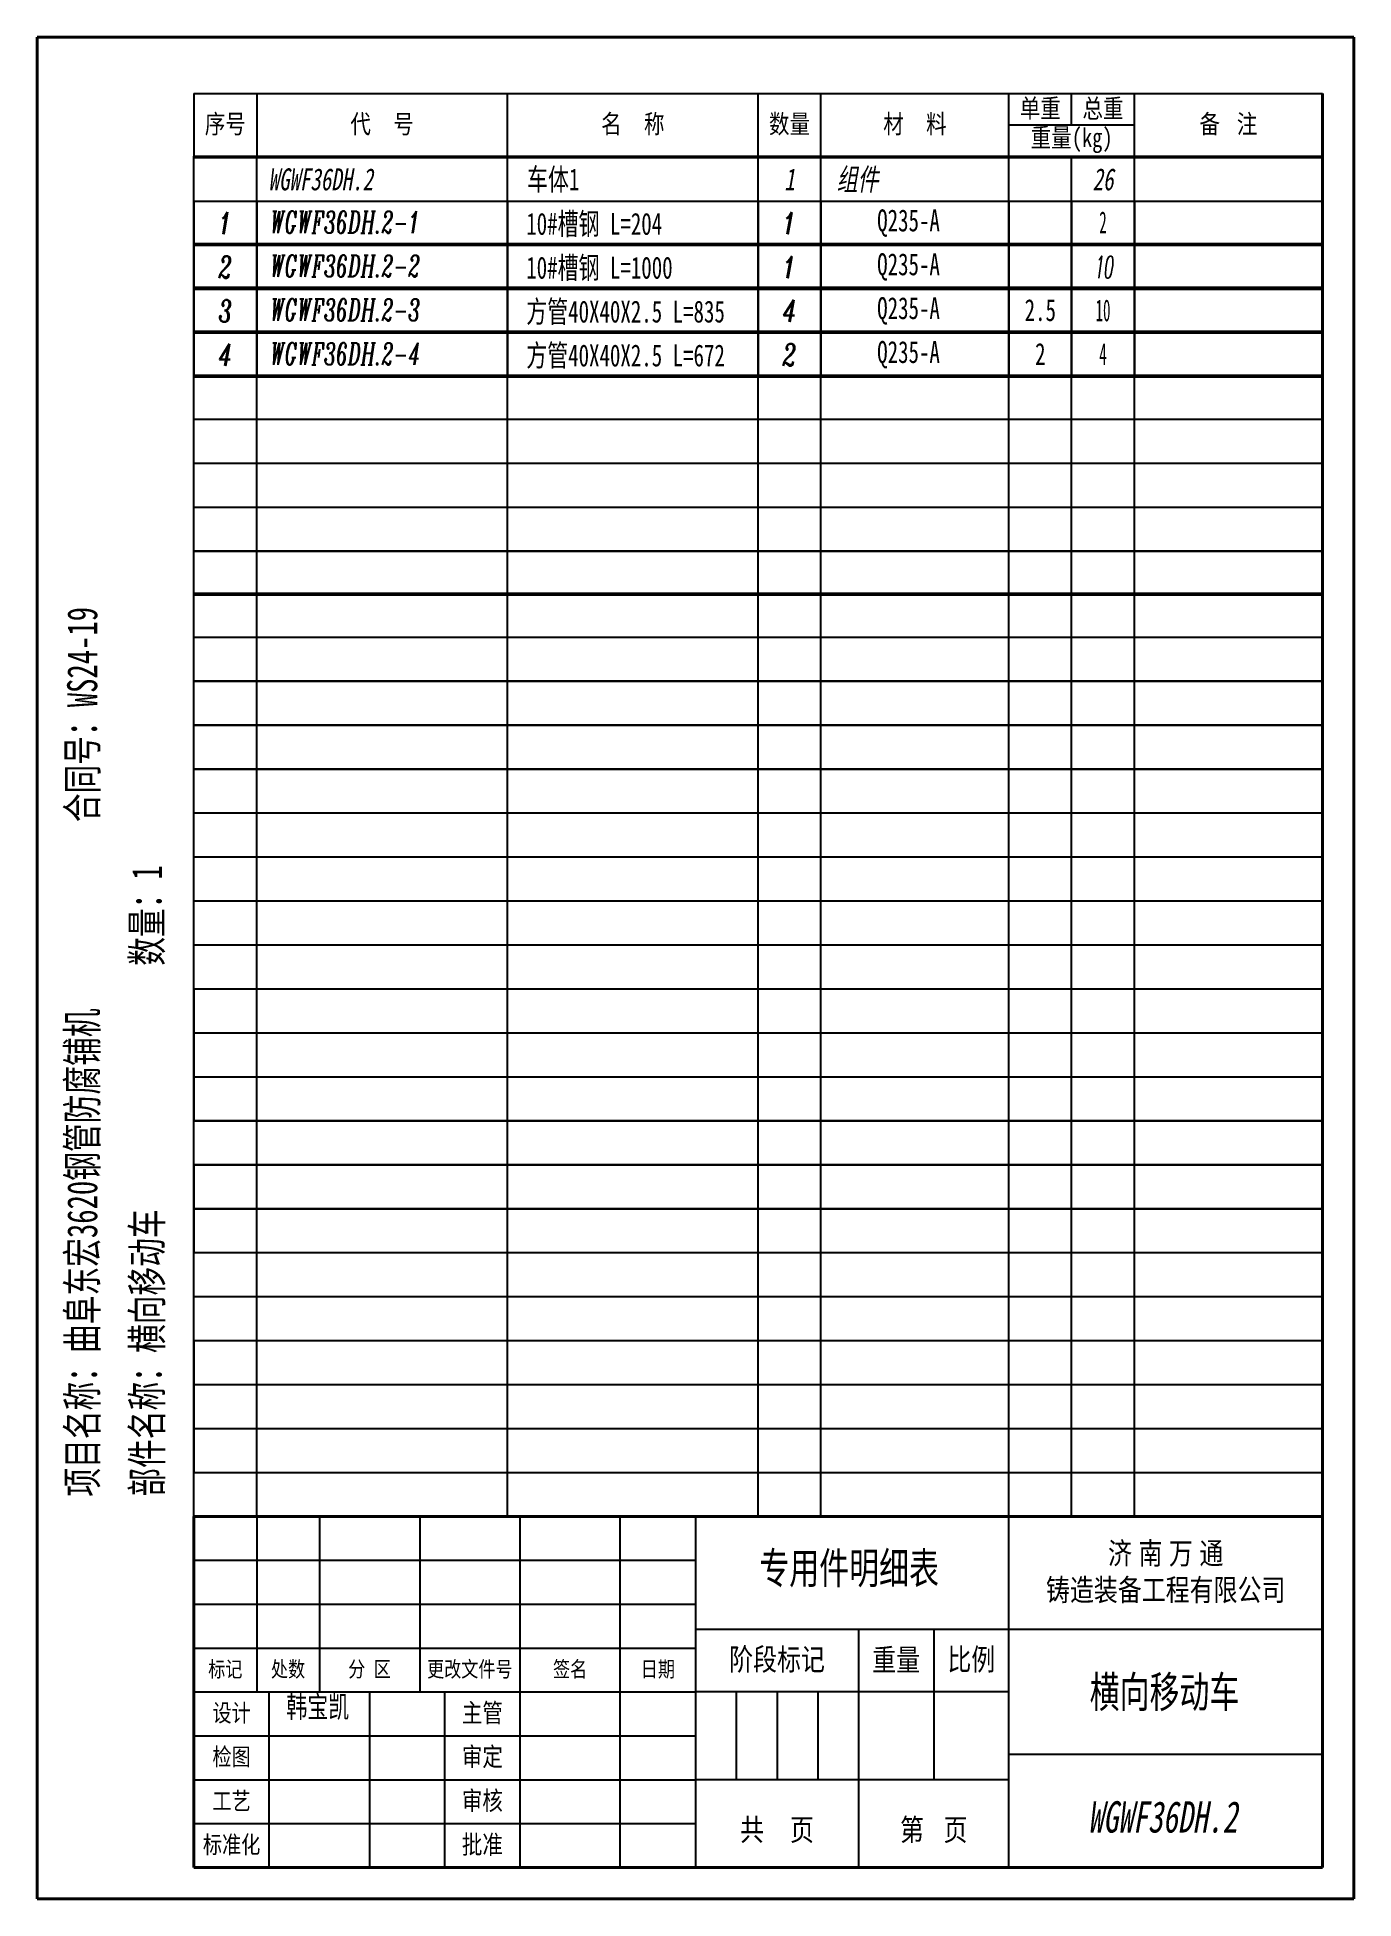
# Model space of a CAD drawing. Header units: millimetres. Extents: x 41246 to 169465, y -141938 to 36614.
# Drawn here: x 52572 to 57822, y -111514 to -104089 of the extents above.
import ezdxf
from ezdxf.enums import TextEntityAlignment as Align

# ---------------------------------------------------------------- set-up
doc = ezdxf.new("R2010")
doc.units = ezdxf.units.MM
doc.layers.add('$TD_AUDIT_GENERATED_(2C4)', color=7, linetype='Continuous', lineweight=40)
doc.layers.add('S', color=7, linetype='Continuous', lineweight=35)
for name, color, linetype in [('$TD_AUDIT_GENERATED_(2C5)', 4, 'Continuous'), ('$TD_AUDIT_GENERATED_(2C6)', 3, 'Continuous'), ('$TD_AUDIT_GENERATED_(800E)', 3, 'Continuous')]:
    doc.layers.add(name, color=color, linetype=linetype)
doc.styles.add('$TD_AUDIT_GENERATED_(2C7)', font='italic.shx', dxfattribs={"width": 0.7})
doc.styles.add('$TD_AUDIT_GENERATED_(2C8)', font='', dxfattribs={"width": 0.7})
doc.styles.get("Standard").update_dxf_attribs({"font": '', "width": 0.8})
doc.styles.get('$TD_AUDIT_GENERATED_(2C8)').set_extended_font_data('SimSun')
doc.styles.get('Standard').set_extended_font_data('SimSun')

# ---------------------------------------------------------------- blocks, each defined once
blk = doc.blocks.new('$TD_AUDIT_GENERATED_(327CF)')
for p, q in [((0, 10), (180, 10)), ((0, 10), (0, 0)), ((10, 10), (10, 0)), ((50, 0), (50, 10)), ((90, 0), (90, 10)), ((100, 0), (100, 10)), ((130, 0), (130, 10)), ((140, 5), (140, 10)), ((150, 0), (150, 10)), ((180, 10), (180, 0)), ((130, 5), (150, 5)), ((0, 0), (180, 0))]:
    blk.add_line(p, q)
at = {"char_height": 3, "attachment_point": 5}
for s, insert in [('{\\f\uffbfﾬￌﾣﾤ_GB2312|b0|i0|c134|p49;\\M+5B5A5\\M+5D6D8}', (135, 7.5)), ('{\\f\uffbfﾬￌﾣﾤ_GB2312|b0|i0|c134|p49;\\M+5D7DC\\M+5D6D8}', (145, 7.5)), ('{\\f\uffbfﾬￌﾣﾤ_GB2312|b0|i0|c134|p49;\\M+5D0F2\\M+5BAC5}', (5, 5)), ('{\\f\uffbfﾬￌﾣﾤ_GB2312|b0|i0|c134|p49;\\M+5B4FA    \\M+5BAC5}', (30, 5)), ('{\\f\uffbfﾬￌﾣﾤ_GB2312|b0|i0|c134|p49;\\M+5C3FB    \\M+5B3C6}', (70, 5)), ('{\\f\uffbfﾬￌﾣﾤ_GB2312|b0|i0|c134|p49;\\M+5CAFD\\M+5C1BF}', (95, 5)), ('{\\f\uffbfﾬￌﾣﾤ_GB2312|b0|i0|c134|p49;\\M+5B2C4    \\M+5C1CF}', (115, 5)), ('{\\f\uffbfﾬￌﾣﾤ_GB2312|b0|i0|c134|p49;\\M+5B1B8   \\M+5D7A2}', (165, 5)), ('{\\f\uffbfﾬￌﾣﾤ_GB2312|b0|i0|c134|p49;\\M+5D6D8\\M+5C1BF}(kg)', (140, 2.5))]:
    blk.add_mtext(s, dxfattribs=dict(at, insert=insert))
blk = doc.blocks.new('$TD_AUDIT_GENERATED_(27F)')
at = {"layer": '$TD_AUDIT_GENERATED_(2C4)'}
for p, q in [((0, 56), (-180, 56)), ((-180, 56), (-180, 0))]:
    blk.add_line(p, q, dxfattribs=at)
at = {"layer": '$TD_AUDIT_GENERATED_(2C5)'}
for p, q in [((-170, 56), (-170, 28)), ((-160, 56), (-160, 28)), ((-144, 56), (-144, 28)), ((-128, 56), (-128, 0)), ((-112, 0), (-112, 56)), ((-100, 56), (-100, 0)), ((-50, 0), (-50, 56)), ((-180, 49), (-100, 49)), ((-180, 42), (-100, 42)), ((-100, 38), (-50, 38)), ((-74, 38), (-74, 0)), ((-62, 38), (-62, 14)), ((-50, 38), (0, 38)), ((-180, 35), (-100, 35)), ((-180, 28), (-100, 28)), ((-168, 0), (-168, 28)), ((-152, 28), (-152, 0)), ((-140, 0), (-140, 28)), ((-50, 28), (-100, 28)), ((-93.5, 28), (-93.5, 14)), ((-87, 28), (-87, 14)), ((-80.5, 28), (-80.5, 14)), ((-180, 21), (-100, 21)), ((0, 18), (-50, 18)), ((-180, 14), (-100, 14)), ((-50, 14), (-100, 14)), ((-50, 0), (-50, 9)), ((-180, 7), (-100, 7))]:
    blk.add_line(p, q, dxfattribs=at)
at = {"layer": '$TD_AUDIT_GENERATED_(2C5)', "attachment_point": 5}
for s, insert, char_height, width in [('{\\f\uffbfﾬￌﾣﾤ_GB2312|b0|i0|c134|p49;\\M+5BCC3 \\M+5C4CF \\M+5CDF2 \\M+5CDA8\\P\\M+5D6FD\\M+5D4EC\\M+5D7B0\\M+5B1B8\\M+5B9A4\\M+5B3CC\\M+5D3D0\\M+5CFDE\\M+5B9AB\\M+5CBBE}', (-25, 47), 3.5, 50), ('{\\f\uffbfﾬￌﾣﾤ_GB2312|b0|i0|c134|p49;\\M+5B1EA\\M+5BCC7}', (-175, 31.5), 2.5, 15), ('\\M+5B4A6\\M+5CAFD', (-165, 31.5), 2.5, 15), ('\\M+5B7D6 \\M+5C7F8', (-152, 31.5), 2.5, 15), ('{\\f\uffbfﾬￌﾣﾤ_GB2312|b0|i0|c134|p49;\\M+5C7A9\\M+5C3FB}', (-120, 31.5), 2.5, 15), ('{\\f\uffbfﾬￌﾣﾤ_GB2312|b0|i0|c134|p49;\\M+5C8D5\\M+5C6DA}', (-106, 31.5), 2.5, 15), ('{\\f\uffbfﾬￌﾣﾤ_GB2312|b0|i0|c134|p49;\\M+5BDD7\\M+5B6CE\\M+5B1EA\\M+5BCC7}', (-87, 33), 3.5, 26), ('{\\f\uffbfﾬￌﾣﾤ_GB2312|b0|i0|c134|p49;\\M+5D6D8\\M+5C1BF}', (-68, 33), 3.5, 12), ('\\M+5B1C8\\M+5C0FD', (-56, 33), 3.5, 12), ('{\\f\uffbfﾬￌﾣﾤ_GB2312|b0|i0|c134|p49;\\M+5C9E8\\M+5BCC6}', (-174, 24.5), 2.8, 10), ('{\\f\uffbfﾬￌﾣﾤ_GB2312|b0|i0|c134|p49;\\M+5D6F7\\M+5B9DC}', (-134, 24.5), 3, 10), ('{\\f\uffbfﾬￌﾣﾤ_GB2312|b0|i0|c134|p49;\\M+5BCEC\\M+5CDBC}', (-174, 17.5), 2.8, 10), ('{\\f\uffbfﾬￌﾣﾤ_GB2312|b0|i0|c134|p49;\\M+5C9F3\\M+5B6A8}', (-134, 17.5), 3, 10), ('{\\f\uffbfﾬￌﾣﾤ_GB2312|b0|i0|c134|p49;\\M+5B9A4\\M+5D2D5}', (-174, 10.5), 2.8, 10), ('{\\f\uffbfﾬￌﾣﾤ_GB2312|b0|i0|c134|p49;\\M+5C9F3\\M+5BACB}', (-134, 10.5), 3, 10), ('{\\f\uffbfﾬￌﾣﾤ_GB2312|b0|i0|c134|p49;\\M+5B9B2    \\M+5D2B3}', (-87, 5.82), 3.5, 26), ('{\\f\uffbfﾬￌﾣﾤ_GB2312|b0|i0|c134|p49;\\M+5B5DA   \\M+5D2B3}', (-62, 5.82), 3.5, 24), ('{\\fￋￎￌﾣﾤ|b0|i0|c134|p2;\\M+5B1EA\\M+5D7BC\\M+5BBAF}', (-174, 3.5), 2.8, 10), ('{\\f\uffbfﾬￌﾣﾤ_GB2312|b0|i0|c134|p49;\\M+5C5FA\\M+5D7BC}', (-134, 3.5), 3, 10)]:
    blk.add_mtext(s, dxfattribs=dict(at, insert=insert, char_height=char_height, width=width))
at = {"layer": '$TD_AUDIT_GENERATED_(2C5)', "insert": (-136, 31.5), "char_height": 2.5, "width": 15, "attachment_point": 5, "line_spacing_factor": 0.8}
blk.add_mtext('{\\fￋￎￌﾣﾤ|b0|i0|c134|p2;\\M+5B8FC\\M+5B8C4\\M+5CEC4\\M+5BCFE\\M+5BAC5}', dxfattribs=at)
at = {"layer": '$TD_AUDIT_GENERATED_(2C5)', "width": 0.8, "flags": 8}
for tag, height, p in [('Q', 5, (-75.13, 47.19)), ('名称', 5, (-25.19, 28)), ('姓名', 3, (-159.93, 24.36)), ('DATA', 3, (-146.06, 24.09)), ('KG', 3.5, (-68.19, 21.34)), ('Y', 3.5, (-55.74, 20.78)), ('姓名', 3, (-159.93, 17.36)), ('DATA', 3, (-146.06, 17.09)), ('姓名', 3, (-119.93, 10.36)), ('DATA', 3, (-106.06, 10.09)), ('N', 7, (-25.47, 8.06)), ('Z', 3.5, (-87.28, 5.59)), ('X', 3.5, (-62.27, 5.8)), ('姓名', 3, (-119.93, 3.36)), ('DATA', 3, (-106.06, 3.09))]:
    blk.add_attdef(tag, text='', height=height, dxfattribs=at).set_placement(p, align=Align.MIDDLE_CENTER)
at = {"insert": (-165.27, 27.41), "char_height": 3.5, "width": 10.6759, "attachment_point": 1, "style": '$TD_AUDIT_GENERATED_(2C8)'}
blk.add_mtext('\\M+5BAAB\\M+5B1A6\\M+5BFAD', dxfattribs=at)
blk = doc.blocks.new('$TD_AUDIT_GENERATED_(327E7)')
for p, q in [((0, 7), (180, 7)), ((0, 0), (0, 7)), ((10, 0), (10, 7)), ((50, 0), (50, 7)), ((90, 0), (90, 7)), ((100, 0), (100, 7)), ((130, 0), (130, 7)), ((140, 0), (140, 7)), ((150, 0), (150, 7)), ((180, 0), (180, 7)), ((0, 0), (180, 0))]:
    blk.add_line(p, q)
at = {"width": 0.7, "flags": 8}
for tag, style, p in [('1', '$TD_AUDIT_GENERATED_(2C7)', (5, 3.5)), ('4', '$TD_AUDIT_GENERATED_(2C7)', (95, 3.5)), ('6', '$TD_AUDIT_GENERATED_(2C7)', (135, 3.5)), ('7', '$TD_AUDIT_GENERATED_(2C7)', (145, 3.5)), ('8', '$TD_AUDIT_GENERATED_(2C8)', (165, 3.5))]:
    blk.add_attdef(tag, text='', height=3.5, dxfattribs=dict(at, style=style)).set_placement(p, align=Align.MIDDLE_CENTER)
at = {"color": 141, "flags": 8}
for tag, style, width, p in [('2', '$TD_AUDIT_GENERATED_(2C7)', 0.6, (13, 3.5)), ('3', '$TD_AUDIT_GENERATED_(2C8)', 0.7, (53, 3.5)), ('5', '$TD_AUDIT_GENERATED_(2C7)', 0.7, (103, 3.5))]:
    blk.add_attdef(tag, text='', height=3.5, dxfattribs=dict(at, style=style, width=width)).set_placement(p, align=Align.MIDDLE_LEFT)

msp = doc.modelspace()

# ---------------------------------------------------------------- linework, layer by layer
at = {"layer": '$TD_AUDIT_GENERATED_(2C4)'}
for p, q in [((57822.4, -104088.9), (52572.4, -104088.9)), ((52572.4, -104088.9), (52572.4, -111513.9)), ((57822.4, -104088.9), (57822.4, -111513.9)), ((57822.4, -104088.9), (57822.4, -111513.9)), ((57822.4, -104088.9), (57822.4, -111513.9)), ((57697.4, -104313.9), (57697.4, -111388.9)), ((57697.4, -111388.9), (53197.4, -111388.9)), ((57822.4, -111513.9), (52572.4, -111513.9))]:
    msp.add_line(p, q, dxfattribs=at)
at = {"layer": '$TD_AUDIT_GENERATED_(2C5)'}
for p, q in [((53197.4, -107888.9), (53197.4, -108413.9)), ((53197.4, -107888.9), (53197.4, -108413.9)), ((53197.4, -108588.9), (53197.4, -108938.9)), ((53197.4, -108588.9), (53197.4, -108938.9)), ((53197.3, -109288.9), (53197.3, -109813.9)), ((53197.3, -109288.9), (53197.3, -109813.9))]:
    msp.add_line(p, q, dxfattribs=at)
at = {"layer": '$TD_AUDIT_GENERATED_(2C6)'}
for p, q in [((53197.4, -109988.9), (53197.4, -104563.9)), ((57697.3, -109813.9), (57697.3, -109288.9))]:
    msp.add_line(p, q, dxfattribs=at)
at = {"layer": 'S'}
msp.add_line((57697.3, -107888.9), (57697.3, -108938.9), dxfattribs=at)

# ---------------------------------------------------------------- block references
at = {"layer": '$TD_AUDIT_GENERATED_(2C5)', "xscale": 25, "yscale": 25, "zscale": 25}
for p in [(53197.4, -104743.2), (53197.4, -104918.2), (53197.4, -104918.2), (53197.4, -105086), (53197.4, -105261.3), (53197.4, -105261.3), (53197.4, -105436.7), (53197.4, -105436.7), (53197.4, -105436.7), (53197.4, -105436.7), (53197.4, -105612), (53197.4, -105612), (53197.4, -105787.4), (53197.4, -105787.4), (53197.4, -105962.8), (53197.4, -105962.8), (53197.4, -105962.8), (53197.4, -105962.8), (53197.4, -106138.1), (53197.4, -106138.1), (53197.4, -106313.5), (53197.4, -106313.5), (53197.4, -106481.3), (53197.4, -106656.6), (53197.4, -106656.6), (53197.4, -106832), (53197.4, -106832), (53197.4, -106832), (53197.4, -106832), (53197.4, -107007.4), (53197.4, -107007.4), (53197.4, -107182.7), (53197.4, -107182.7), (53197.4, -107358.1), (53197.4, -107358.1), (53197.4, -107358.1), (53197.4, -107358.1), (53197.4, -107533.5), (53197.4, -107533.5), (53197.4, -107708.8), (53197.4, -107708.8), (53197.4, -107884.2), (53197.4, -107884.2), (53197.4, -107884.2), (53197.4, -107884.2), (53197.4, -108059.5), (53197.4, -108059.5), (53197.4, -108234.9), (53197.4, -108234.9), (53197.4, -108410.3), (53197.4, -108410.3), (53197.4, -108410.3), (53197.4, -108410.3), (53197.4, -108585.6), (53197.4, -108585.6), (53197.4, -108761), (53197.4, -108761), (53197.4, -108936.4), (53197.4, -108936.4), (53197.4, -108936.4), (53197.4, -108936.4), (53197.4, -109111.7), (53197.4, -109111.7), (53197.4, -109287.1), (53197.4, -109287.1), (53197.4, -109462.4), (53197.4, -109462.4), (53197.4, -109462.4), (53197.4, -109462.4), (53197.4, -109637.8), (53197.4, -109637.8), (53197.4, -109813.2), (53197.4, -109813.2), (53197.4, -109988.5), (53197.4, -109988.5), (53197.4, -109988.5), (53197.4, -109988.5)]:
    msp.add_blockref('$TD_AUDIT_GENERATED_(327E7)', p, dxfattribs=at)
at = {"layer": '$TD_AUDIT_GENERATED_(2C5)'}
ref = msp.add_blockref('$TD_AUDIT_GENERATED_(327E7)', (53197.4, -104743.2), dxfattribs=dict(at, xscale=25, yscale=25, zscale=25))
ref.add_attrib('2', 'WGWF36DH.2', dxfattribs={"layer": '0', "color": 141, "height": 87.5, "style": '$TD_AUDIT_GENERATED_(2C8)', "oblique": 10, "width": 0.7, "flags": 8}).set_placement((53494.4, -104655.7), align=Align.MIDDLE_LEFT)
ref.add_attrib('3', '车体1', dxfattribs={"layer": '0', "color": 141, "height": 87.5, "style": '$TD_AUDIT_GENERATED_(2C8)', "width": 0.7, "flags": 8}).set_placement((54525.8, -104655.7), align=Align.MIDDLE_LEFT)
ref.add_attrib('4', '1', dxfattribs={"layer": '0', "height": 87.5, "style": '$TD_AUDIT_GENERATED_(2C8)', "oblique": 10, "width": 0.7, "flags": 8}).set_placement((55572.4, -104655.7), align=Align.MIDDLE_CENTER)
ref.add_attrib('5', '组件', dxfattribs={"layer": '0', "color": 141, "height": 87.5, "style": '$TD_AUDIT_GENERATED_(2C8)', "oblique": 10, "width": 0.7, "flags": 8}).set_placement((55760.5, -104655.7), align=Align.MIDDLE_LEFT)
ref.add_attrib('7', '26', dxfattribs={"layer": '0', "height": 87.5, "style": '$TD_AUDIT_GENERATED_(2C8)', "oblique": 10, "width": 0.7, "flags": 8}).set_placement((56822.4, -104655.7), align=Align.MIDDLE_CENTER)
at = {"layer": '$TD_AUDIT_GENERATED_(2C6)', "xscale": 25, "yscale": 25, "zscale": 25}
msp.add_blockref('$TD_AUDIT_GENERATED_(327CF)', (53197.4, -104563.9), dxfattribs=at)
at = {"layer": '$TD_AUDIT_GENERATED_(2C6)'}
ref = msp.add_blockref('$TD_AUDIT_GENERATED_(27F)', (57697.4, -111388.9), dxfattribs=dict(at, xscale=25, yscale=25, zscale=25))
ref.add_attrib('名称', '横向移动车', dxfattribs={"layer": '$TD_AUDIT_GENERATED_(2C5)', "height": 125, "style": '$TD_AUDIT_GENERATED_(2C8)', "oblique": 0.17453, "width": 0.7, "flags": 8}).set_placement((57067.5, -110688.9), align=Align.MIDDLE_CENTER)
ref.add_attrib('N', 'WGWF36DH.2', dxfattribs={"layer": '$TD_AUDIT_GENERATED_(2C5)', "height": 125, "style": '$TD_AUDIT_GENERATED_(2C8)', "oblique": 10, "width": 0.7, "flags": 8}).set_placement((57060.5, -111187.4), align=Align.MIDDLE_CENTER)
ref.add_attrib('材料', '专用件明细表', dxfattribs={"layer": '$TD_AUDIT_GENERATED_(2C5)', "height": 125, "style": '$TD_AUDIT_GENERATED_(2C8)', "oblique": 0.17453, "width": 0.7, "flags": 8}).set_placement((55810, -110194.9), align=Align.MIDDLE_CENTER)
at = {"layer": '$TD_AUDIT_GENERATED_(800E)'}
ref = msp.add_blockref('$TD_AUDIT_GENERATED_(327E7)', (53197.4, -104743.2), dxfattribs=dict(at, xscale=-25.00000128278039, yscale=25.00000128278039, zscale=25.00000128278039, rotation=180))
ref.add_attrib('1', '1', dxfattribs={"layer": '0', "height": 87.5, "style": '$TD_AUDIT_GENERATED_(2C7)', "width": 0.7, "flags": 8}).set_placement((53322.4, -104830.7), align=Align.MIDDLE_CENTER)
ref.add_attrib('2', 'WGWF36DH.2-1', dxfattribs={"layer": '0', "color": 141, "height": 87.5, "style": '$TD_AUDIT_GENERATED_(2C7)', "width": 0.6, "flags": 8}).set_placement((53500.5, -104826.5), align=Align.MIDDLE_LEFT)
ref.add_attrib('3', '10#槽钢 L=204', dxfattribs={"layer": '0', "color": 141, "height": 87.5, "style": '$TD_AUDIT_GENERATED_(2C8)', "width": 0.7, "flags": 8}).set_placement((54522.4, -104833.1), align=Align.MIDDLE_LEFT)
ref.add_attrib('4', '1', dxfattribs={"layer": '0', "height": 87.5, "style": '$TD_AUDIT_GENERATED_(2C7)', "width": 0.7, "flags": 8}).set_placement((55572.4, -104830.7), align=Align.MIDDLE_CENTER)
ref.add_attrib('5', 'Q235-A', dxfattribs={"layer": '0', "color": 141, "height": 87.5, "style": '$TD_AUDIT_GENERATED_(2C8)', "width": 0.7, "flags": 8}).set_placement((55921.9, -104819.5), align=Align.MIDDLE_LEFT)
ref.add_attrib('7', '2', dxfattribs={"layer": '0', "height": 87.5, "style": '$TD_AUDIT_GENERATED_(2C8)', "width": 0.5, "flags": 8}).set_placement((56822.4, -104827.3), align=Align.MIDDLE_CENTER)
ref = msp.add_blockref('$TD_AUDIT_GENERATED_(327E7)', (53197.4, -104918.2), dxfattribs=dict(at, xscale=-25.00000128278039, yscale=25.00000128278039, zscale=25.00000128278039, rotation=180))
ref.add_attrib('1', '2', dxfattribs={"layer": '0', "height": 87.5, "style": '$TD_AUDIT_GENERATED_(2C7)', "width": 0.7, "flags": 8}).set_placement((53322.4, -105005.7), align=Align.MIDDLE_CENTER)
ref.add_attrib('2', 'WGWF36DH.2-2', dxfattribs={"layer": '0', "color": 141, "height": 87.5, "style": '$TD_AUDIT_GENERATED_(2C7)', "width": 0.6, "flags": 8}).set_placement((53500.5, -105001.5), align=Align.MIDDLE_LEFT)
ref.add_attrib('3', '10#槽钢 L=1000', dxfattribs={"layer": '0', "color": 141, "height": 87.5, "style": '$TD_AUDIT_GENERATED_(2C8)', "width": 0.7, "flags": 8}).set_placement((54522.4, -105008.1), align=Align.MIDDLE_LEFT)
ref.add_attrib('4', '1', dxfattribs={"layer": '0', "height": 87.5, "style": '$TD_AUDIT_GENERATED_(2C7)', "width": 0.7, "flags": 8}).set_placement((55572.4, -105005.7), align=Align.MIDDLE_CENTER)
ref.add_attrib('5', 'Q235-A', dxfattribs={"layer": '0', "color": 141, "height": 87.5, "style": '$TD_AUDIT_GENERATED_(2C8)', "width": 0.7, "flags": 8}).set_placement((55921.9, -104994.5), align=Align.MIDDLE_LEFT)
ref.add_attrib('7', '10', dxfattribs={"layer": '0', "height": 87.5, "style": '$TD_AUDIT_GENERATED_(2C7)', "width": 0.5, "flags": 8}).set_placement((56822.4, -105005.7), align=Align.MIDDLE_CENTER)
ref = msp.add_blockref('$TD_AUDIT_GENERATED_(327E7)', (53197.4, -105093.2), dxfattribs=dict(at, xscale=-25.00000128278039, yscale=25.00000128278039, zscale=25.00000128278039, rotation=180))
ref.add_attrib('1', '3', dxfattribs={"layer": '0', "height": 87.5, "style": '$TD_AUDIT_GENERATED_(2C7)', "width": 0.7, "flags": 8}).set_placement((53322.4, -105180.7), align=Align.MIDDLE_CENTER)
ref.add_attrib('2', 'WGWF36DH.2-3', dxfattribs={"layer": '0', "color": 141, "height": 87.5, "style": '$TD_AUDIT_GENERATED_(2C7)', "width": 0.6, "flags": 8}).set_placement((53500.5, -105176.5), align=Align.MIDDLE_LEFT)
ref.add_attrib('3', '方管40X40X2.5 L=835', dxfattribs={"layer": '0', "color": 141, "height": 87.5, "style": '$TD_AUDIT_GENERATED_(2C8)', "width": 0.7, "flags": 8}).set_placement((54522.4, -105183.1), align=Align.MIDDLE_LEFT)
ref.add_attrib('4', '4', dxfattribs={"layer": '0', "height": 87.5, "style": '$TD_AUDIT_GENERATED_(2C7)', "width": 0.7, "flags": 8}).set_placement((55572.4, -105180.7), align=Align.MIDDLE_CENTER)
ref.add_attrib('5', 'Q235-A', dxfattribs={"layer": '0', "color": 141, "height": 87.5, "style": '$TD_AUDIT_GENERATED_(2C8)', "width": 0.7, "flags": 8}).set_placement((55921.9, -105169.5), align=Align.MIDDLE_LEFT)
ref.add_attrib('6', '2.5', dxfattribs={"layer": '0', "height": 87.5, "style": '$TD_AUDIT_GENERATED_(2C8)', "width": 0.7, "flags": 8}).set_placement((56572.4, -105177.3), align=Align.MIDDLE_CENTER)
ref.add_attrib('7', '10', dxfattribs={"layer": '0', "height": 87.5, "style": '$TD_AUDIT_GENERATED_(2C8)', "width": 0.5, "flags": 8}).set_placement((56822.4, -105178.3), align=Align.MIDDLE_CENTER)
ref = msp.add_blockref('$TD_AUDIT_GENERATED_(327E7)', (53197.4, -105268.2), dxfattribs=dict(at, xscale=-25.00000128278039, yscale=25.00000128278039, zscale=25.00000128278039, rotation=180))
ref.add_attrib('1', '4', dxfattribs={"layer": '0', "height": 87.5, "style": '$TD_AUDIT_GENERATED_(2C7)', "width": 0.7, "flags": 8}).set_placement((53322.4, -105355.7), align=Align.MIDDLE_CENTER)
ref.add_attrib('2', 'WGWF36DH.2-4', dxfattribs={"layer": '0', "color": 141, "height": 87.5, "style": '$TD_AUDIT_GENERATED_(2C7)', "width": 0.6, "flags": 8}).set_placement((53500.5, -105351.5), align=Align.MIDDLE_LEFT)
ref.add_attrib('3', '方管40X40X2.5 L=672', dxfattribs={"layer": '0', "color": 141, "height": 87.5, "style": '$TD_AUDIT_GENERATED_(2C8)', "width": 0.7, "flags": 8}).set_placement((54522.4, -105358.1), align=Align.MIDDLE_LEFT)
ref.add_attrib('4', '2', dxfattribs={"layer": '0', "height": 87.5, "style": '$TD_AUDIT_GENERATED_(2C7)', "width": 0.7, "flags": 8}).set_placement((55572.4, -105355.7), align=Align.MIDDLE_CENTER)
ref.add_attrib('5', 'Q235-A', dxfattribs={"layer": '0', "color": 141, "height": 87.5, "style": '$TD_AUDIT_GENERATED_(2C8)', "width": 0.7, "flags": 8}).set_placement((55921.9, -105344.5), align=Align.MIDDLE_LEFT)
ref.add_attrib('6', '2', dxfattribs={"layer": '0', "height": 87.5, "style": '$TD_AUDIT_GENERATED_(2C8)', "width": 0.7, "flags": 8}).set_placement((56572.4, -105352.3), align=Align.MIDDLE_CENTER)
ref.add_attrib('7', '4', dxfattribs={"layer": '0', "height": 87.5, "style": '$TD_AUDIT_GENERATED_(2C8)', "width": 0.5, "flags": 8}).set_placement((56822.4, -105352.3), align=Align.MIDDLE_CENTER)

# ---------------------------------------------------------------- texts
at = {"layer": '$TD_AUDIT_GENERATED_(2C6)', "insert": (52691.7, -109909.9), "char_height": 178.0779, "width": 7479.78, "attachment_point": 1, "rotation": 90, "style": '$TD_AUDIT_GENERATED_(2C8)'}
msp.add_mtext('{\\H0.6739x;\\M+5CFEE\\M+5C4BF\\M+5C3FB\\M+5B3C6\\M+5A3BA\\M+5C7FA\\M+5B8B7\\M+5B6AB\\M+5BAEA3620\\M+5B8D6\\M+5B9DC\\M+5B7C0\\M+5B8AF\\M+5C6CC\\M+5BBFA             \\M+5BACF\\M+5CDAC\\M+5BAC5\\M+5A3BAWS24-19\\P\\M+5B2BF\\M+5BCFE\\M+5C3FB\\M+5B3C6\\M+5A3BA\\M+5BAE1\\M+5CFF2\\M+5D2C6\\M+5B6AF\\M+5B3B5                 \\M+5CAFD\\M+5C1BF\\M+5A3BA1    }\\M+5A1A1\\M+5A1A1\\M+5A1A1', dxfattribs=at)

doc.saveas('drawing.dxf')
